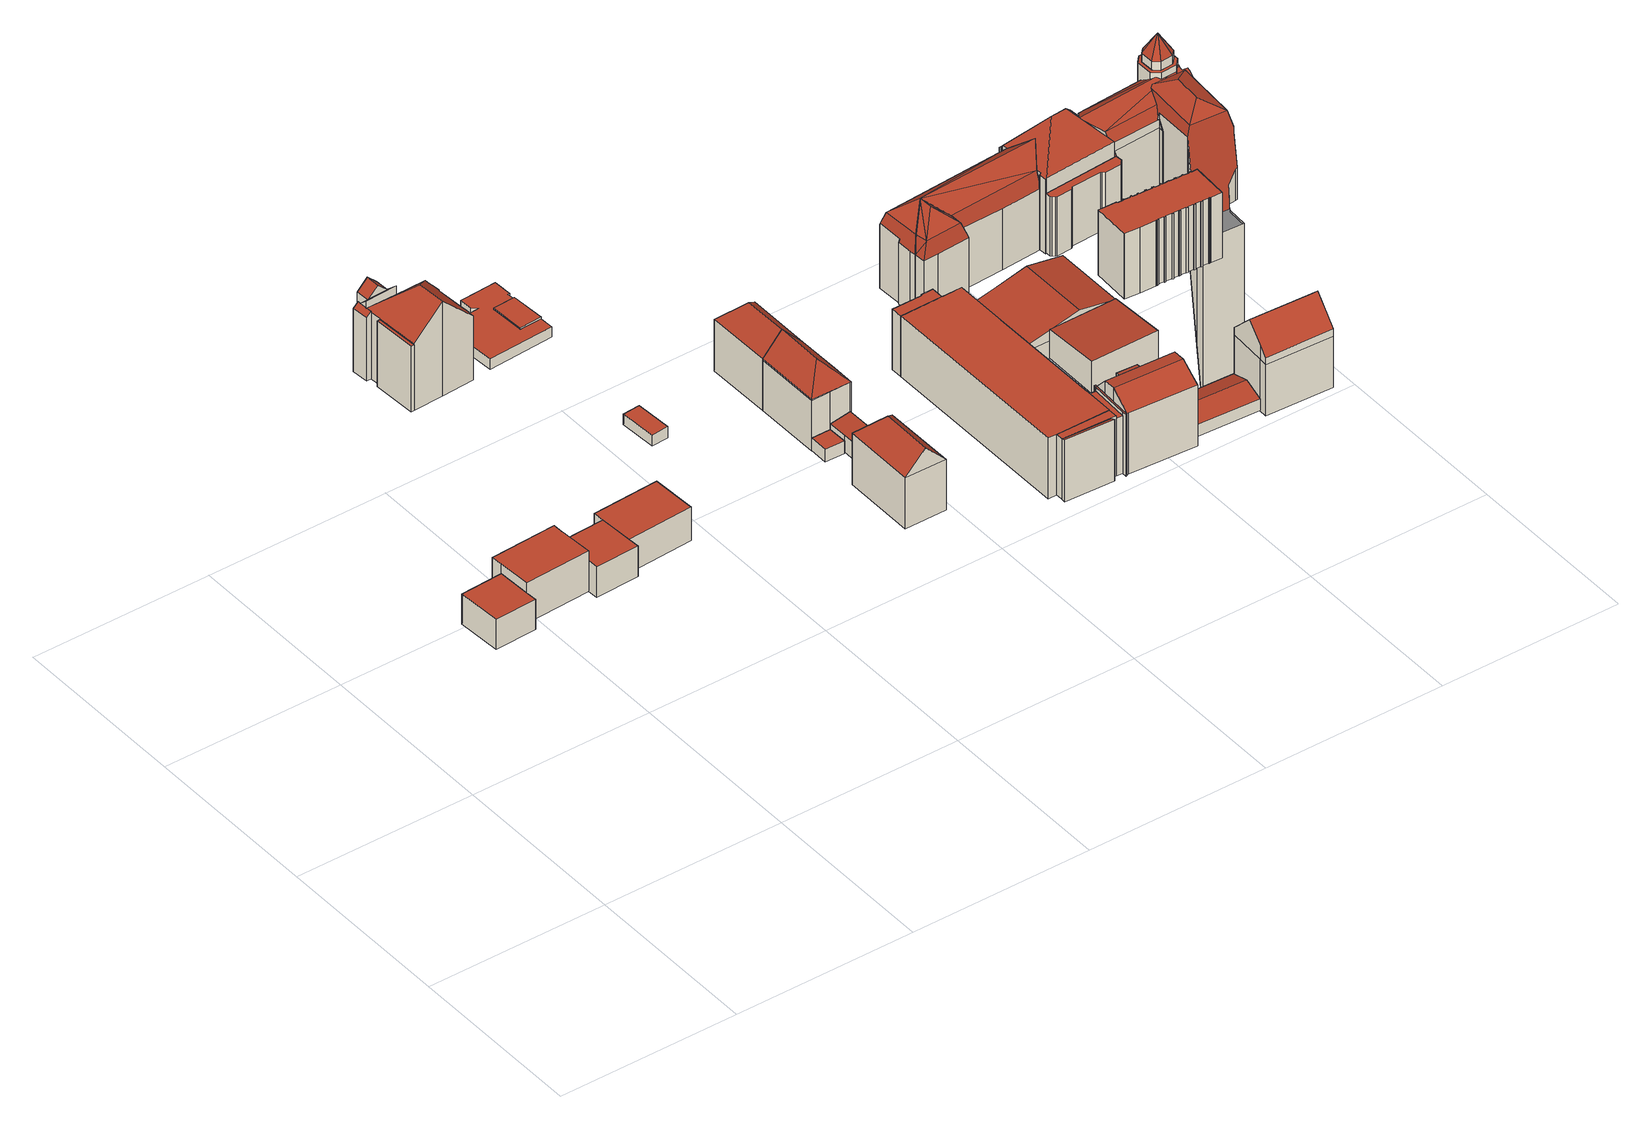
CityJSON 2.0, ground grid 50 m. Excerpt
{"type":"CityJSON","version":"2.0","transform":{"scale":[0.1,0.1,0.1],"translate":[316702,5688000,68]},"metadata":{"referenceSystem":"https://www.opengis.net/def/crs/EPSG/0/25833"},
"CityObjects":{
"building1":{"type":"Building","attributes":{"Dachtyp_tdc":"tdcPolyFlatRoof","Gemeindeschluessel":14713000,"Dachneigung":0,"QualitaetDacherkennung":82,"Geometrietyp2DReferenz":"3000","function":"31001_9998","roofType":"1000","measuredHeight":8.71},"geometry":[{"type":"MultiSurface","lod":"2","boundaries":[[[0,1,2,3]],[[1,4,5,2]],[[4,6,7,5]],[[6,8,9,7]],[[8,0,3,9]],[[8,6,4,1,0]],[[3,2,5,7,9]]],"semantics":{"surfaces":[{"type":"WallSurface"},{"type":"RoofSurface"},{"type":"GroundSurface"}],"values":[0,0,0,0,0,1,2]}}]},
"building2":{"type":"Building","attributes":{"Gemeindeschluessel":14713000,"Geometrietyp2DReferenz":"3000","function":"31001_9998","roofType":"9999"},"children":["building2-1","building2-2"]},
"building2-1":{"type":"BuildingPart","attributes":{"Dachtyp_tdc":"tdcPolyFlatRoof","Dachneigung":0,"QualitaetDacherkennung":69,"Geometrietyp2DReferenz":"3000","roofType":"1000","measuredHeight":8.94},"parents":["building2"],"geometry":[{"type":"MultiSurface","lod":"2","boundaries":[[[10,11,12,13]],[[14,15,16,17]],[[15,18,19,16]],[[18,20,21,19]],[[20,10,13,21]],[[20,18,15,14,11,10]],[[13,12,17,16,19,21]],[[17,12,11,14]]],"semantics":{"surfaces":[{"type":"WallSurface"},{"type":"RoofSurface"},{"type":"GroundSurface"},{"type":"ClosureSurface"}],"values":[0,0,0,0,0,1,2,3]}}]},
"building2-2":{"type":"BuildingPart","attributes":{"Dachtyp_tdc":"tdcPolyFlatRoof","Dachneigung":0,"QualitaetDacherkennung":71,"Geometrietyp2DReferenz":"3000","roofType":"1000","measuredHeight":11.74},"parents":["building2"],"geometry":[{"type":"MultiSurface","lod":"2","boundaries":[[[22,23,24,12,11]],[[23,25,26,24]],[[25,27,28,26]],[[27,29,30,28]],[[29,31,14,17,30]],[[31,29,27,25,23,22]],[[12,24,26,28,30,17]],[[11,14,31,22]],[[11,12,17,14]]],"semantics":{"surfaces":[{"type":"WallSurface"},{"type":"RoofSurface"},{"type":"GroundSurface"},{"type":"ClosureSurface"}],"values":[0,0,0,0,0,1,2,0,3]}}]},
"building3":{"type":"Building","attributes":{"Dachtyp_tdc":"tdcPolyFlatRoof","Gemeindeschluessel":14713000,"Dachneigung":0,"QualitaetDacherkennung":72,"Geometrietyp2DReferenz":"3000","function":"31001_9998","roofType":"1000","measuredHeight":9.74},"geometry":[{"type":"MultiSurface","lod":"2","boundaries":[[[32,18,33,34]],[[18,15,35,33]],[[15,36,37,35]],[[36,38,39,37]],[[38,32,34,39]],[[38,36,15,18,32]],[[34,33,35,37,39]]],"semantics":{"surfaces":[{"type":"WallSurface"},{"type":"RoofSurface"},{"type":"GroundSurface"}],"values":[0,0,0,0,0,1,2]}}]},
"building4":{"type":"Building","attributes":{"Gemeindeschluessel":14713000,"Geometrietyp2DReferenz":"3000","function":"31001_9998","roofType":"9999"},"children":["building4-1","building4-2","building4-3","building4-4","building4-5"]},
"building4-1":{"type":"BuildingPart","attributes":{"Dachtyp_tdc":"tdcPolyFlatRoof","Dachneigung":0,"QualitaetDacherkennung":45,"Geometrietyp2DReferenz":"3000","roofType":"1000","measuredHeight":18.94},"parents":["building4"],"geometry":[{"type":"MultiSurface","lod":"2","boundaries":[[[40,41,42,43]],[[41,44,45,42]],[[44,46,47,45]],[[46,44,41,40]],[[43,42,45,47]],[[43,47,46,40]]],"semantics":{"surfaces":[{"type":"WallSurface"},{"type":"RoofSurface"},{"type":"GroundSurface"},{"type":"ClosureSurface"}],"values":[0,0,0,1,2,3]}}]},
"building4-2":{"type":"BuildingPart","attributes":{"Dachtyp_tdc":"tdcPolyFlatRoof","Dachneigung":40.9,"QualitaetDacherkennung":90,"Geometrietyp2DReferenz":"3000","roofType":"2100","measuredHeight":19.45},"parents":["building4"],"geometry":[{"type":"MultiSurface","lod":"2","boundaries":[[[48,49,50,51,52]],[[49,53,54,50]],[[53,55,56,57,54]],[[55,53,49,48,58,59]],[[51,50,54,57,60]],[[52,61,58,48]],[[59,56,55]],[[52,51,60,61]],[[60,57,56,59,58,61]]],"semantics":{"surfaces":[{"type":"WallSurface"},{"type":"RoofSurface"},{"type":"GroundSurface"},{"type":"ClosureSurface"}],"values":[0,0,0,1,2,0,0,3,3]}}]},
"building4-3":{"type":"BuildingPart","attributes":{"Dachtyp_tdc":"tdcGableRoof","Dachneigung":44.21,"QualitaetDacherkennung":67,"Geometrietyp2DReferenz":"3000","roofType":"3100","measuredHeight":21.16},"parents":["building4"],"geometry":[{"type":"MultiSurface","lod":"2","boundaries":[[[62,63,64,65]],[[63,66,67,64]],[[66,68,69,67]],[[66,63,70]],[[63,62,71,72,70]],[[68,66,70,72,73]],[[65,64,67,69]],[[62,65,69,68]],[[73,72,71]],[[68,73,71,62]]],"semantics":{"surfaces":[{"type":"WallSurface"},{"type":"RoofSurface"},{"type":"GroundSurface"},{"type":"ClosureSurface"}],"values":[0,0,0,0,1,1,2,3,0,3]}}]},
"building4-4":{"type":"BuildingPart","attributes":{"Dachtyp_tdc":"tdcHipAndGableRoof","Dachneigung":44.48,"QualitaetDacherkennung":48,"Geometrietyp2DReferenz":"3000","roofType":"5000","measuredHeight":27.43},"parents":["building4"],"geometry":[{"type":"MultiSurface","lod":"2","boundaries":[[[74,75,76,77]],[[75,78,79,76]],[[78,80,81,79]],[[80,82,83,81]],[[82,84,85,83]],[[84,86,87,85]],[[86,88,89,87]],[[88,90,40,43,89]],[[91,52,51,47,46]],[[92,93,94,95]],[[93,96,97,94]],[[96,98,99,97]],[[98,74,77,99]],[[93,92,61,100]],[[61,52,91,90,88,100]],[[88,86,84,82,80,78,75,74,98,96,93,100]],[[77,76,79,81,83,85,87,89,43,47,51,60,95,94,97,99]],[[46,40,90,91]],[[46,47,43,40]],[[60,51,52,61]],[[92,95,60,61]]],"semantics":{"surfaces":[{"type":"WallSurface"},{"type":"RoofSurface"},{"type":"GroundSurface"},{"type":"ClosureSurface"}],"values":[0,0,0,0,0,0,0,0,0,0,0,0,0,1,1,1,2,0,3,3,3]}}]},
"building4-5":{"type":"BuildingPart","attributes":{"Dachtyp_tdc":"tdcPolyFlatRoof","Dachneigung":43.71,"QualitaetDacherkennung":48,"Geometrietyp2DReferenz":"3000","roofType":"2100","measuredHeight":21.4},"parents":["building4"],"geometry":[{"type":"MultiSurface","lod":"2","boundaries":[[[56,101,62,65,57]],[[102,103,92,95,69,68]],[[103,102,73,71,101,56,59,104]],[[60,57,65,69,95]],[[59,58,104]],[[60,61,58,59,56,57]],[[68,73,102]],[[71,62,101]],[[68,69,65,62]],[[68,62,71,73]],[[61,92,103,104,58]],[[61,60,95,92]]],"semantics":{"surfaces":[{"type":"WallSurface"},{"type":"RoofSurface"},{"type":"GroundSurface"},{"type":"ClosureSurface"}],"values":[0,0,1,2,0,3,0,0,3,3,0,3]}}]},
"building5":{"type":"Building","attributes":{"Dachtyp_tdc":"tdcPolyFlatRoof","Gemeindeschluessel":14713000,"Dachneigung":3.01,"QualitaetDacherkennung":93,"Geometrietyp2DReferenz":"3000","function":"31001_9998","roofType":"2100","measuredHeight":3.34},"geometry":[{"type":"MultiSurface","lod":"2","boundaries":[[[105,106,107,108]],[[106,109,110,107]],[[109,111,112,110]],[[111,105,108,112]],[[111,109,106,105]],[[108,107,110,112]]],"semantics":{"surfaces":[{"type":"WallSurface"},{"type":"RoofSurface"},{"type":"GroundSurface"}],"values":[0,0,0,0,1,2]}}]},
"building6":{"type":"Building","attributes":{"Dachtyp_tdc":"tdcPolyFlatRoof","Gemeindeschluessel":14713000,"Dachneigung":0,"QualitaetDacherkennung":0,"Geometrietyp2DReferenz":"3000","BezugspunktDach":"2000","function":"31001_9998","measuredHeight":3},"geometry":[{"type":"MultiSurface","lod":"2","boundaries":[[[113,114,115,116,117,118,119,120,121,122,123,124,125,126,127,128,129,130,131,132,133]],[[133,132,134,135]],[[132,131,136,134]],[[131,130,137,136]],[[130,129,138,137]],[[129,128,139,138]],[[128,127,140,139]],[[127,126,141,140]],[[126,125,142,141]],[[125,124,143,142]],[[124,123,144,143]],[[123,122,145,144]],[[122,121,146,145]],[[121,120,147,146]],[[120,119,148,147]],[[119,118,149,148]],[[118,117,150,149]],[[117,116,151,150]],[[116,115,152,151]],[[115,114,153,152]],[[114,113,154,153]],[[113,133,135,154]],[[135,134,136,137,138,139,140,141,142,143,144,145,146,147,148,149,150,151,152,153,154]]],"semantics":{"surfaces":[{"type":"RoofSurface"},{"type":"WallSurface"},{"type":"GroundSurface"}],"values":[0,1,1,1,1,1,1,1,1,1,1,1,1,1,1,1,1,1,1,1,1,1,2]}}]},
"building7":{"type":"Building","attributes":{"Dachtyp_tdc":"tdcPolyFlatRoof","Gemeindeschluessel":14713000,"Dachneigung":0,"QualitaetDacherkennung":0,"Geometrietyp2DReferenz":"3000","BezugspunktDach":"2000","function":"31001_9998","measuredHeight":3},"geometry":[{"type":"MultiSurface","lod":"2","boundaries":[[[155,156,157,158]],[[158,157,159,160]],[[157,156,161,159]],[[156,155,162,161]],[[155,158,160,162]],[[160,159,161,162]]],"semantics":{"surfaces":[{"type":"RoofSurface"},{"type":"WallSurface"},{"type":"GroundSurface"}],"values":[0,1,1,1,1,2]}}]},
"building8":{"type":"Building","attributes":{"Dachtyp_tdc":"tdcFreeFormRoof","Gemeindeschluessel":14713000,"Dachneigung":47.41,"QualitaetDacherkennung":91,"Geometrietyp2DReferenz":"3000","function":"31001_9998","roofType":"5000","measuredHeight":20.86},"geometry":[{"type":"MultiSurface","lod":"2","boundaries":[[[163,164,165,166]],[[164,167,168,165]],[[167,169,170,168]],[[169,171,172,170]],[[171,163,166,172]],[[173,174,167,164,163,175]],[[176,173,175,171]],[[176,169,174,173]],[[169,167,174]],[[163,171,175]],[[171,169,176]],[[166,165,168,170,172]]],"semantics":{"surfaces":[{"type":"WallSurface"},{"type":"RoofSurface"},{"type":"GroundSurface"}],"values":[0,0,0,0,0,1,1,1,0,0,0,2]}}]},
"building9":{"type":"Building","attributes":{"Dachtyp_tdc":"tdcPolyFlatRoof","Gemeindeschluessel":14713000,"Dachneigung":0,"QualitaetDacherkennung":75,"Geometrietyp2DReferenz":"3000","function":"31001_9998","roofType":"1000","measuredHeight":3.58},"geometry":[{"type":"MultiSurface","lod":"2","boundaries":[[[177,178,179,180]],[[178,181,182,179]],[[181,183,184,182]],[[183,177,180,184]],[[183,181,178,177]],[[180,179,182,184]]],"semantics":{"surfaces":[{"type":"WallSurface"},{"type":"RoofSurface"},{"type":"GroundSurface"}],"values":[0,0,0,0,1,2]}}]},
"building10":{"type":"Building","attributes":{"Dachtyp_tdc":"tdcPolyFlatRoof","Gemeindeschluessel":14713000,"Dachneigung":7.78,"QualitaetDacherkennung":88,"Geometrietyp2DReferenz":"3000","function":"31001_9998","roofType":"2100","measuredHeight":5.7},"geometry":[{"type":"MultiSurface","lod":"2","boundaries":[[[185,186,187,188]],[[186,189,190,187]],[[189,191,192,190]],[[191,193,194,192]],[[193,185,188,194]],[[193,191,189,186,185]],[[188,187,190,192,194]]],"semantics":{"surfaces":[{"type":"WallSurface"},{"type":"RoofSurface"},{"type":"GroundSurface"}],"values":[0,0,0,0,0,1,2]}}]},
"building11":{"type":"Building","attributes":{"Dachtyp_tdc":"tdcFreeFormRoof","Gemeindeschluessel":14713000,"Dachneigung":47.27,"QualitaetDacherkennung":93,"Geometrietyp2DReferenz":"3000","function":"31001_9998","roofType":"5000","measuredHeight":20.88},"geometry":[{"type":"MultiSurface","lod":"2","boundaries":[[[195,196,197,198]],[[196,199,200,197]],[[199,201,202,200]],[[201,203,204,202]],[[203,205,206,204]],[[205,207,208,206]],[[207,195,198,208]],[[209,210,211,201,199]],[[196,195,212,209,199]],[[213,210,209,212]],[[207,213,212,195]],[[205,210,213,207]],[[203,211,210,205]],[[201,211,203]],[[198,197,200,202,204,206,208]]],"semantics":{"surfaces":[{"type":"WallSurface"},{"type":"RoofSurface"},{"type":"GroundSurface"}],"values":[0,0,0,0,0,0,0,1,1,1,0,0,0,0,2]}}]},
"building12":{"type":"Building","attributes":{"Dachtyp_tdc":"tdcHipAndGableRoof","Gemeindeschluessel":14713000,"Dachneigung":46.47,"QualitaetDacherkennung":94,"Geometrietyp2DReferenz":"3000","function":"31001_9998","roofType":"5000","measuredHeight":20.82},"geometry":[{"type":"MultiSurface","lod":"2","boundaries":[[[213,214,215,208]],[[214,216,217,215]],[[216,195,198,217]],[[195,213,208,198]],[[216,214,218]],[[213,195,219]],[[214,213,219,218]],[[195,216,218,219]],[[208,215,217,198]]],"semantics":{"surfaces":[{"type":"WallSurface"},{"type":"RoofSurface"},{"type":"GroundSurface"}],"values":[0,0,0,0,1,0,1,1,2]}}]},
"building13":{"type":"Building","attributes":{"Gemeindeschluessel":14713000,"Geometrietyp2DReferenz":"3000","function":"31001_9998","roofType":"9999"},"children":["building13-1","building13-2"]},
"building13-1":{"type":"BuildingPart","attributes":{"Dachtyp_tdc":"tdcPolyFlatRoof","Dachneigung":7.32,"QualitaetDacherkennung":60,"Geometrietyp2DReferenz":"3000","roofType":"2100","measuredHeight":16.76},"parents":["building13"],"geometry":[{"type":"MultiSurface","lod":"2","boundaries":[[[220,221,222,223]],[[221,224,225,222]],[[226,227,228,229]],[[227,220,223,228]],[[227,226,230,224,221,220]],[[223,222,225,229,228]],[[229,225,224,230,226]]],"semantics":{"surfaces":[{"type":"WallSurface"},{"type":"RoofSurface"},{"type":"GroundSurface"},{"type":"ClosureSurface"}],"values":[0,0,0,0,1,2,3]}}]},
"building13-2":{"type":"BuildingPart","attributes":{"Dachtyp_tdc":"tdcCutGableRoof","Dachneigung":32.46,"QualitaetDacherkennung":61,"Geometrietyp2DReferenz":"3000","roofType":"9999","measuredHeight":21.34},"parents":["building13"],"geometry":[{"type":"MultiSurface","lod":"2","boundaries":[[[231,232,233,234]],[[232,226,229,233]],[[224,235,222,225]],[[235,236,237,222]],[[236,238,239,237]],[[238,240,241,239]],[[240,242,243,241]],[[242,244,245,243]],[[244,246,247,245]],[[246,248,249,247]],[[248,250,251,249]],[[250,252,253,251]],[[252,231,234,253]],[[238,236,235,224,230,226,232,231,252]],[[250,248,246,244,242,240]],[[252,250,240,238]],[[234,233,229,225,222,237,239,241,243,245,247,249,251,253]],[[224,225,229,226,230]]],"semantics":{"surfaces":[{"type":"WallSurface"},{"type":"RoofSurface"},{"type":"GroundSurface"},{"type":"ClosureSurface"}],"values":[0,0,0,0,0,0,0,0,0,0,0,0,0,1,1,1,2,3]}}]},
"building14":{"type":"Building","attributes":{"name":"Hochschule für Technik, Wirtschaft und Kultur Leipzig","Gemeindeschluessel":14713000,"Geometrietyp2DReferenz":"3000","function":"31001_3023","roofType":"9999"},"children":["building14-1","building14-2","building14-3","building14-4","building14-5","building14-6","building14-7","building14-8","building14-9"]},
"building14-1":{"type":"BuildingPart","attributes":{"Dachtyp_tdc":"tdcPolyFlatRoof","Dachneigung":0,"QualitaetDacherkennung":76,"Geometrietyp2DReferenz":"3000","roofType":"1000","measuredHeight":17.77},"parents":["building14"],"geometry":[{"type":"MultiSurface","lod":"2","boundaries":[[[254,255,256,257]],[[255,258,259,256]],[[258,260,261,259]],[[260,262,263,264,261]],[[265,254,257,266,267]],[[265,262,260,258,255,254]],[[257,256,259,261,264,266]],[[267,263,262,265]],[[267,266,264,263]]],"semantics":{"surfaces":[{"type":"WallSurface"},{"type":"RoofSurface"},{"type":"GroundSurface"},{"type":"ClosureSurface"}],"values":[0,0,0,0,0,1,2,0,3]}}]},
"building14-2":{"type":"BuildingPart","attributes":{"Dachtyp_tdc":"tdcPolyFlatRoof","Dachneigung":0,"QualitaetDacherkennung":69,"Geometrietyp2DReferenz":"3000","roofType":"1000","measuredHeight":17.49},"parents":["building14"],"geometry":[{"type":"MultiSurface","lod":"2","boundaries":[[[268,269,270,271]],[[269,272,273,270]],[[272,274,275,273]],[[274,276,277,275]],[[276,278,279,277]],[[276,274,272,269,268,278]],[[279,271,270,273,275,277]],[[271,279,278,268]]],"semantics":{"surfaces":[{"type":"WallSurface"},{"type":"RoofSurface"},{"type":"GroundSurface"},{"type":"ClosureSurface"}],"values":[0,0,0,0,0,1,2,3]}}]},
"building14-3":{"type":"BuildingPart","attributes":{"Dachtyp_tdc":"tdcPolyFlatRoof","Dachneigung":0,"QualitaetDacherkennung":58,"Geometrietyp2DReferenz":"3000","roofType":"1000","measuredHeight":17.44},"parents":["building14"],"geometry":[{"type":"MultiSurface","lod":"2","boundaries":[[[280,281,282,283,284,285]],[[286,287,288,289,290]],[[287,286,281,280,291]],[[292,284,283,289,288]],[[285,293,291,280]],[[284,292,293,285]],[[290,282,281,286]],[[290,289,283,282]],[[292,288,287,291,293]]],"semantics":{"surfaces":[{"type":"WallSurface"},{"type":"RoofSurface"},{"type":"GroundSurface"},{"type":"ClosureSurface"}],"values":[0,0,1,2,0,3,0,3,3]}}]},
"building14-4":{"type":"BuildingPart","attributes":{"Dachtyp_tdc":"tdcPolyFlatRoof","Dachneigung":20.48,"QualitaetDacherkennung":68,"Geometrietyp2DReferenz":"3000","roofType":"2100","measuredHeight":17.84},"parents":["building14"],"geometry":[{"type":"MultiSurface","lod":"2","boundaries":[[[294,290,289,295]],[[282,296,297,283]],[[296,294,295,297]],[[296,282,290,294]],[[295,289,283,297]],[[282,283,289,290]]],"semantics":{"surfaces":[{"type":"WallSurface"},{"type":"RoofSurface"},{"type":"GroundSurface"},{"type":"ClosureSurface"}],"values":[0,0,0,1,2,3]}}]},
"building14-5":{"type":"BuildingPart","attributes":{"Dachtyp_tdc":"tdcPolyFlatRoof","Dachneigung":3.28,"QualitaetDacherkennung":56,"Geometrietyp2DReferenz":"3000","roofType":"2100","measuredHeight":9.19},"parents":["building14"],"geometry":[{"type":"MultiSurface","lod":"2","boundaries":[[[298,299,300,301,302,303]],[[299,304,305,300]],[[304,306,307,308,309,305]],[[306,304,299,298,310,311]],[[301,300,305,309]],[[303,310,298]],[[311,307,306]],[[302,301,309,308]],[[303,302,308,307,311,310]]],"semantics":{"surfaces":[{"type":"WallSurface"},{"type":"RoofSurface"},{"type":"GroundSurface"},{"type":"ClosureSurface"}],"values":[0,0,0,1,2,0,0,3,3]}}]},
"building14-6":{"type":"BuildingPart","attributes":{"Dachtyp_tdc":"tdcPolyFlatRoof","Dachneigung":0,"QualitaetDacherkennung":55,"Geometrietyp2DReferenz":"3000","roofType":"1000","measuredHeight":17.54},"parents":["building14"],"geometry":[{"type":"MultiSurface","lod":"2","boundaries":[[[312,313,314,315,316,317]],[[318,319,320,288,287]],[[319,321,268,271,320]],[[322,323,324,325,279,278]],[[323,322,321,319,318,326,313,312,327]],[[328,316,315,292,288,320,271,279,325]],[[317,329,330,327,312]],[[316,328,329,317]],[[293,314,313,326,291]],[[315,314,293,292]],[[287,291,326,318]],[[287,288,292,293,291]],[[278,268,321,322]],[[278,279,271,268]],[[330,324,323,327]],[[330,329,328,325,324]]],"semantics":{"surfaces":[{"type":"WallSurface"},{"type":"RoofSurface"},{"type":"GroundSurface"},{"type":"ClosureSurface"}],"values":[0,0,0,0,1,2,0,3,0,3,0,3,0,3,0,3]}}]},
"building14-7":{"type":"BuildingPart","attributes":{"Dachtyp_tdc":"tdcGableRoof","Dachneigung":12.46,"QualitaetDacherkennung":28,"Geometrietyp2DReferenz":"3000","roofType":"3100","measuredHeight":9.9},"parents":["building14"],"geometry":[{"type":"MultiSurface","lod":"2","boundaries":[[[308,317,316,309]],[[331,332,333,334]],[[332,335,336,333]],[[335,302,301,336]],[[337,338,339,310,303]],[[317,307,311,339,338,340,331,329]],[[332,340,338,337,335]],[[331,340,332]],[[308,307,317]],[[335,337,303,302]],[[301,309,316,328,334,333,336]],[[309,301,302,308]],[[328,316,317,329]],[[334,328,329,331]],[[310,339,311]],[[302,303,310,311,307,308]]],"semantics":{"surfaces":[{"type":"WallSurface"},{"type":"RoofSurface"},{"type":"GroundSurface"},{"type":"ClosureSurface"}],"values":[0,0,0,0,1,1,0,0,0,0,2,3,3,3,0,3]}}]},
"building14-8":{"type":"BuildingPart","attributes":{"Dachtyp_tdc":"tdcPolyFlatRoof","Dachneigung":0,"QualitaetDacherkennung":84,"Geometrietyp2DReferenz":"3000","roofType":"1000","measuredHeight":16.66},"parents":["building14"],"geometry":[{"type":"MultiSurface","lod":"2","boundaries":[[[314,267,266,315]],[[263,285,284,264]],[[285,263,267,314,293]],[[315,266,264,284,292]],[[264,266,267,263]],[[292,284,285,293]],[[315,292,293,314]]],"semantics":{"surfaces":[{"type":"WallSurface"},{"type":"RoofSurface"},{"type":"GroundSurface"},{"type":"ClosureSurface"}],"values":[0,0,1,2,3,3,3]}}]},
"building14-9":{"type":"BuildingPart","attributes":{"Dachtyp_tdc":"tdcPolyFlatRoof","Dachneigung":18.75,"QualitaetDacherkennung":88,"Geometrietyp2DReferenz":"3000","roofType":"2100","measuredHeight":5.73},"parents":["building14"],"geometry":[{"type":"MultiSurface","lod":"2","boundaries":[[[324,341,342,325]],[[341,343,331,334,342]],[[343,341,324,330]],[[328,325,342,334]],[[325,328,329,330,324]],[[329,331,343,330]],[[334,331,329,328]]],"semantics":{"surfaces":[{"type":"WallSurface"},{"type":"RoofSurface"},{"type":"GroundSurface"},{"type":"ClosureSurface"}],"values":[0,0,1,2,3,0,3]}}]},
"building15":{"type":"Building","attributes":{"Dachtyp_tdc":"tdcGableRoof","Gemeindeschluessel":14713000,"Dachneigung":18.92,"QualitaetDacherkennung":88,"Geometrietyp2DReferenz":"3000","function":"31001_9998","roofType":"3100","measuredHeight":5.26},"geometry":[{"type":"MultiSurface","lod":"2","boundaries":[[[344,345,346,347]],[[345,348,349,346]],[[348,350,351,349]],[[350,352,353,351]],[[352,354,355,353]],[[354,356,357,355]],[[356,344,347,357]],[[352,350,348,345,344]],[[344,356,354,352]],[[347,346,349,351,353,355,357]]],"semantics":{"surfaces":[{"type":"WallSurface"},{"type":"RoofSurface"},{"type":"GroundSurface"}],"values":[0,0,0,0,0,0,0,1,1,2]}}]},
"building16":{"type":"Building","attributes":{"Dachtyp_tdc":"tdcFreeFormRoof","Gemeindeschluessel":14713000,"Dachneigung":45.69,"QualitaetDacherkennung":63,"Geometrietyp2DReferenz":"3000","function":"31001_9998","roofType":"5000","measuredHeight":23.68},"geometry":[{"type":"MultiSurface","lod":"2","boundaries":[[[358,359,360,361]],[[359,362,363,360]],[[362,364,365,363]],[[364,366,367,365]],[[366,368,369,367]],[[368,370,371,369]],[[370,372,373,371]],[[372,374,375,373]],[[374,376,377,375]],[[376,358,361,377]],[[378,379,380,381,382]],[[383,368,366,384,385,379,378,386,387]],[[370,383,387,372]],[[372,387,386,374]],[[374,386,378,382,376]],[[359,380,379,385,362]],[[362,385,384,364]],[[364,384,366]],[[368,383,370]],[[376,382,381,358]],[[358,381,380,359]],[[361,360,363,365,367,369,371,373,375,377]]],"semantics":{"surfaces":[{"type":"WallSurface"},{"type":"RoofSurface"},{"type":"GroundSurface"}],"values":[0,0,0,0,0,0,0,0,0,0,1,1,0,0,0,0,0,0,0,0,0,2]}}]},
"building17":{"type":"Building","attributes":{"name":"Hochschule für Technik, Wirtschaft und Kultur Leipzig","Gemeindeschluessel":14713000,"QualitaetDacherkennung":100,"Geometrietyp2DReferenz":"3000","function":"31001_3023","roofType":"9999"},"children":["building17-1","building17-2","building17-3","building17-4","building17-5","building17-6","building17-7","building17-8"]},
"building17-1":{"type":"BuildingPart","attributes":{"Dachtyp_tdc":"tdcGambrelRoof","Dachneigung":60.25,"QualitaetDacherkennung":100,"Geometrietyp2DReferenz":"3000","roofType":"9999","measuredHeight":26.23},"parents":["building17"],"geometry":[{"type":"MultiSurface","lod":"2","boundaries":[[[388,389,390,391]],[[389,392,393,390]],[[392,394,395,396,393]],[[397,398,399,400]],[[398,401,402,399]],[[401,403,404,402]],[[403,405,406,404]],[[405,407,408,406]],[[407,409,410,408]],[[409,411,412,410]],[[411,413,414,412]],[[413,415,416,414]],[[415,388,391,416]],[[394,417,418,388,415,419,420,421]],[[422,423,424,425,426,398,397,427]],[[419,428,429,430,431,420]],[[431,432,433,420]],[[434,422,427]],[[432,434,427,433]],[[409,430,429,411]],[[407,423,422,434,432,431,430,409]],[[411,429,428,413]],[[413,428,419,415]],[[398,426,401]],[[401,426,425,403]],[[403,425,424,405]],[[405,424,423,407]],[[389,418,417,392]],[[388,418,389]],[[392,417,394]],[[421,420,433,427,397]],[[391,390,393,396,435,400,399,402,404,406,408,410,412,414,416]],[[435,396,395,436]],[[421,436,395,394]],[[400,435,436,421,397]]],"semantics":{"surfaces":[{"type":"WallSurface"},{"type":"RoofSurface"},{"type":"GroundSurface"},{"type":"ClosureSurface"}],"values":[0,0,0,0,0,0,0,0,0,0,0,0,0,1,1,1,1,1,1,0,0,0,0,0,0,0,0,0,0,0,0,2,0,3,3]}}]},
"building17-2":{"type":"BuildingPart","attributes":{"Dachtyp_tdc":"tdcGambrelHipGambrelRoof","Dachneigung":72.14,"QualitaetDacherkennung":100,"Geometrietyp2DReferenz":"3000","roofType":"9999","measuredHeight":26.36},"parents":["building17"],"geometry":[{"type":"MultiSurface","lod":"2","boundaries":[[[437,438,439,440]],[[438,441,442,439]],[[441,443,444,442]],[[443,445,446,444]],[[445,447,448,446]],[[447,449,450,448]],[[449,451,452,450]],[[451,453,454,452]],[[453,455,456,454]],[[455,457,458,459,456]],[[460,461,462,463,464]],[[461,465,466,462]],[[465,467,468,466]],[[467,469,470,471,468]],[[441,438,437,472,469,467,473,443]],[[451,449,447,445,443,473,474]],[[457,455,453,451,474,461,460]],[[475,467,465]],[[467,475,473]],[[474,473,475]],[[461,475,465]],[[475,461,474]],[[471,440,439,442,444,446,448,450,452,454,456,459,463,462,466,468]],[[440,471,470,476,472,437]],[[470,469,472,476]],[[463,459,458,464]],[[458,457,460,464]]],"semantics":{"surfaces":[{"type":"WallSurface"},{"type":"RoofSurface"},{"type":"GroundSurface"},{"type":"ClosureSurface"}],"values":[0,0,0,0,0,0,0,0,0,0,0,0,0,0,1,1,1,1,1,1,1,1,2,0,3,0,3]}}]},
"building17-3":{"type":"BuildingPart","attributes":{"Dachtyp_tdc":"tdcHipRoof","Dachneigung":49.69,"QualitaetDacherkennung":100,"Geometrietyp2DReferenz":"3000","roofType":"3200","measuredHeight":31.05},"parents":["building17"],"geometry":[{"type":"MultiSurface","lod":"2","boundaries":[[[477,478,479,480]],[[478,481,482,479]],[[481,483,484,482]],[[483,485,486,484]],[[485,487,397,400,488,486]],[[489,490,491,492,493,494]],[[490,495,496,491]],[[495,497,476,496]],[[497,498,470,476]],[[498,499,470]],[[499,500,464,470]],[[500,501,460,464]],[[502,503,504,458,457]],[[503,505,506,504]],[[505,507,508,506]],[[507,477,480,508]],[[509,487,510]],[[500,499,498,497,495,490,489,511,512]],[[503,502,501,500]],[[500,512,510,487,485,483,481,478,477,507,505,503]],[[511,509,510,512]],[[480,479,482,484,486,488,513,514,492,491,496,476,470,464,458,504,506,508]],[[513,488,400,435]],[[421,397,487,509]],[[400,397,421,436,435]],[[514,513,435,436,515]],[[516,421,509,511]],[[516,515,436,421]],[[489,494,516,511]],[[493,492,514,515]],[[494,493,515,516]],[[502,457,460,501]],[[457,458,464,460]]],"semantics":{"surfaces":[{"type":"WallSurface"},{"type":"RoofSurface"},{"type":"GroundSurface"},{"type":"ClosureSurface"}],"values":[0,0,0,0,0,0,0,0,0,0,0,0,0,0,0,0,1,1,1,1,1,2,0,0,3,0,0,3,0,0,3,0,3]}}]},
"building17-4":{"type":"BuildingPart","attributes":{"Dachtyp_tdc":"tdcPolyFlatRoof","Dachneigung":0,"QualitaetDacherkennung":100,"Geometrietyp2DReferenz":"3000","roofType":"1000","measuredHeight":9.09},"parents":["building17"],"geometry":[{"type":"MultiSurface","lod":"2","boundaries":[[[517,518,519,520]],[[518,521,522,519]],[[521,523,524,522]],[[523,525,526,524]],[[525,527,528,526]],[[527,529,530,528]],[[529,531,532,530]],[[531,517,520,532]],[[520,519,522,524,526,528,530,532]],[[517,531,529,527,525,523,521,518],[533,534,535,536,537,538,539,540]],[[533,540,539,538,537,536,535,534]]],"semantics":{"surfaces":[{"type":"WallSurface"},{"type":"GroundSurface"},{"type":"RoofSurface"},{"type":"ClosureSurface"}],"values":[0,0,0,0,0,0,0,0,1,2,3]}}]},
"building17-5":{"type":"BuildingPart","attributes":{"Dachtyp_tdc":"tdcGambrelHipRoof","Dachneigung":82.05,"QualitaetDacherkennung":100,"Geometrietyp2DReferenz":"3000","roofType":"9999","measuredHeight":27.68},"parents":["building17"],"geometry":[{"type":"MultiSurface","lod":"2","boundaries":[[[541,542,543,544]],[[542,545,546,543]],[[545,547,548,546]],[[547,549,550,548]],[[549,551,552,550]],[[551,553,554,552]],[[553,555,556,554]],[[555,557,558,556]],[[557,559,560,558]],[[559,561,562,560]],[[561,563,564,562]],[[563,565,566,564]],[[565,567,568,566]],[[567,569,570,568]],[[569,571,572,570]],[[571,573,574,572]],[[573,575,576,574]],[[575,577,578,576]],[[577,579,580,578]],[[579,581,582,580]],[[581,583,584,582]],[[583,585,586,584]],[[585,587,588,586]],[[587,541,544,588]],[[553,551,549,547,545,542,541,589,590]],[[577,575,573,571,569,567,565,563,561,559,557,555,553,590,591]],[[583,581,579,577,591,592]],[[541,587,585,583,592,589]],[[590,589,593,594]],[[591,590,594]],[[592,591,594,593]],[[589,592,593]],[[544,543,546,548,550,552,554,556,558,560,562,564,566,568,570,572,574,576,578,580,582,584,586,588]]],"semantics":{"surfaces":[{"type":"WallSurface"},{"type":"RoofSurface"},{"type":"GroundSurface"}],"values":[0,0,0,0,0,0,0,0,0,0,0,0,0,0,0,0,0,0,0,0,0,0,0,0,1,1,1,1,1,1,1,1,2]}}]},
"building17-6":{"type":"BuildingPart","attributes":{"Dachtyp_tdc":"tdcTentRoof","Dachneigung":60.36,"QualitaetDacherkennung":100,"Geometrietyp2DReferenz":"3000","roofType":"4000","measuredHeight":7.99},"parents":["building17"],"geometry":[{"type":"MultiSurface","lod":"2","boundaries":[[[595,596,534,533]],[[596,597,535,534]],[[597,598,536,535]],[[598,599,537,536]],[[599,600,538,537]],[[600,601,539,538]],[[601,602,540,539]],[[602,595,533,540]],[[596,595,603]],[[597,596,603]],[[598,597,603]],[[599,598,603]],[[600,599,603]],[[601,600,603]],[[602,601,603]],[[595,602,603]],[[533,534,535,536,537,538,539,540]]],"semantics":{"surfaces":[{"type":"WallSurface"},{"type":"RoofSurface"},{"type":"ClosureSurface"}],"values":[0,0,0,0,0,0,0,0,1,1,1,1,1,1,1,1,2]}}]},
"building17-7":{"type":"BuildingPart","attributes":{"Dachtyp_tdc":"tdcGambrelHipGambrelRoof","Dachneigung":75.66,"QualitaetDacherkennung":100,"Geometrietyp2DReferenz":"3000","roofType":"9999","measuredHeight":25.97},"parents":["building17"],"geometry":[{"type":"MultiSurface","lod":"2","boundaries":[[[604,605,606,607]],[[605,608,609,606]],[[608,610,611,609]],[[610,612,613,611]],[[612,614,615,613]],[[614,616,615]],[[616,443,617,615]],[[443,473,618,617]],[[473,475,619,618]],[[475,620,621,619]],[[620,604,607,621]],[[605,604,620,622]],[[608,605,622]],[[610,608,622,623,614,612]],[[443,623,473]],[[616,614,623,443]],[[620,624,622]],[[624,620,475]],[[623,622,624]],[[475,623,624]],[[623,475,473]],[[607,606,609,611,613,615,617,618,619,621]]],"semantics":{"surfaces":[{"type":"WallSurface"},{"type":"RoofSurface"},{"type":"GroundSurface"}],"values":[0,0,0,0,0,0,0,0,0,0,0,1,1,1,1,1,1,1,1,1,1,2]}}]},
"building17-8":{"type":"BuildingPart","attributes":{"Dachtyp_tdc":"tdcPolyFlatRoof","Dachneigung":0,"QualitaetDacherkennung":100,"Geometrietyp2DReferenz":"3000","roofType":"1000","measuredHeight":17.08},"parents":["building17"],"geometry":[{"type":"MultiSurface","lod":"2","boundaries":[[[625,626,627,628]],[[626,629,630,627]],[[629,631,632,630]],[[631,633,634,632]],[[633,635,636,634]],[[635,637,638,636]],[[637,639,640,638]],[[639,641,642,640]],[[641,643,644,642]],[[643,645,646,644]],[[645,647,648,646]],[[647,649,650,648]],[[649,494,493,650]],[[394,651,652,395]],[[651,625,628,652]],[[651,394,421,516,494,649,647,645,643,641,639,637,635,633,631,629,626,625]],[[628,627,630,632,634,636,638,640,642,644,646,648,650,493,515,436,395,652]],[[515,493,494,516]],[[436,515,516,421]],[[421,394,395,436]]],"semantics":{"surfaces":[{"type":"WallSurface"},{"type":"RoofSurface"},{"type":"GroundSurface"},{"type":"ClosureSurface"}],"values":[0,0,0,0,0,0,0,0,0,0,0,0,0,0,0,1,2,3,3,3]}}]},
"building18":{"type":"Building","attributes":{"name":"Hochschule für Technik, Wirtschaft und Kultur Leipzig","Dachtyp_tdc":"tdcPolyFlatRoof","Gemeindeschluessel":14713000,"Dachneigung":0,"QualitaetDacherkennung":86,"Geometrietyp2DReferenz":"3000","function":"31001_3023","roofType":"1000","measuredHeight":18.87},"geometry":[{"type":"MultiSurface","lod":"2","boundaries":[[[653,654,655,656]],[[654,657,658,655]],[[657,659,660,658]],[[659,661,662,660]],[[661,663,664,662]],[[663,665,666,664]],[[665,667,668,666]],[[667,669,670,668]],[[669,671,672,670]],[[671,673,674,672]],[[673,675,676,674]],[[675,677,678,676]],[[677,679,680,678]],[[679,681,682,680]],[[681,683,684,682]],[[683,685,686,684]],[[685,687,688,686]],[[687,689,690,688]],[[689,691,692,690]],[[691,693,694,692]],[[693,695,696,694]],[[695,697,698,696]],[[697,699,700,698]],[[699,701,702,700]],[[701,703,704,702]],[[703,705,706,704]],[[705,707,708,706]],[[707,709,710,708]],[[709,711,712,710]],[[711,713,714,712]],[[713,715,716,714]],[[715,717,718,716]],[[717,719,720,718]],[[719,721,722,720]],[[721,723,724,722]],[[723,725,726,724]],[[725,727,728,726]],[[727,729,730,728]],[[729,731,732,730]],[[731,733,734,732]],[[733,735,736,734]],[[735,737,738,736]],[[737,739,740,738]],[[739,741,742,740]],[[741,743,744,742]],[[743,745,746,744]],[[745,747,748,746]],[[747,749,750,748]],[[749,751,752,750]],[[751,753,754,752]],[[753,755,756,754]],[[755,757,758,756]],[[757,759,760,758]],[[759,761,762,760]],[[761,763,764,762]],[[763,765,766,764]],[[765,767,768,766]],[[767,769,770,768]],[[769,771,772,770]],[[771,773,774,772]],[[773,775,776,774]],[[775,777,778,776]],[[777,779,780,778]],[[779,781,782,780]],[[781,783,784,782]],[[783,785,786,784]],[[785,787,788,786]],[[787,789,790,788]],[[789,791,792,790]],[[791,793,794,792]],[[793,795,796,794]],[[795,797,798,796]],[[797,799,800,798]],[[799,801,802,800]],[[801,803,804,802]],[[803,805,806,804]],[[805,807,808,806]],[[807,809,810,808]],[[809,811,812,810]],[[811,813,814,812]],[[813,815,816,814]],[[815,817,818,816]],[[817,819,820,818]],[[819,653,656,820]],[[819,817,815,813,811,809,807,805,803,801,799,797,795,793,791,789,787,785,783,781,779,777,775,773,771,769,767,765,763,761,759,757,755,753,751,749,747,745,743,741,739,737,735,733,731,729,727,725,723,721,719,717,715,713,711,709,707,705,703,701,699,697,695,693,691,689,687,685,683,681,679,677,675,673,671,669,667,665,663,661,659,657,654,653]],[[656,655,658,660,662,664,666,668,670,672,674,676,678,680,682,684,686,688,690,692,694,696,698,700,702,704,706,708,710,712,714,716,718,720,722,724,726,728,730,732,734,736,738,740,742,744,746,748,750,752,754,756,758,760,762,764,766,768,770,772,774,776,778,780,782,784,786,788,790,792,794,796,798,800,802,804,806,808,810,812,814,816,818,820]]],"semantics":{"surfaces":[{"type":"WallSurface"},{"type":"RoofSurface"},{"type":"GroundSurface"}],"values":[0,0,0,0,0,0,0,0,0,0,0,0,0,0,0,0,0,0,0,0,0,0,0,0,0,0,0,0,0,0,0,0,0,0,0,0,0,0,0,0,0,0,0,0,0,0,0,0,0,0,0,0,0,0,0,0,0,0,0,0,0,0,0,0,0,0,0,0,0,0,0,0,0,0,0,0,0,0,0,0,0,0,0,0,1,2]}}]}
},
"vertices":[
[10,554,548],[126,560,548],[126,560,461],[10,554,461],[130,469,548],[130,469,461],[132,438,548],[132,438,461],[16,432,548],[16,432,461],
[314,449,548],[313,479,548],[313,479,459],[314,449,459],[307,573,548],[428,579,548],[428,579,459],[307,573,459],[433,486,548],[433,486,459],[435,455,548],[435,455,459],
[313,479,576],[130,469,576],[130,469,459],[126,560,576],[126,560,459],[124,591,576],[124,591,459],[306,601,576],[306,601,459],[307,573,576],
[616,496,548],[433,486,451],[616,496,451],[428,579,451],[426,609,548],[426,609,451],[610,619,548],[610,619,451],
[373,1221,672],[364,1220,672],[364,1220,482],[373,1221,482],[358,1341,672],[358,1341,482],[366,1342,672],[366,1342,482],
[364,1372,677],[351,1371,665],[351,1371,482],[364,1372,482],[364,1372,675],[348,1418,665],[348,1418,482],[362,1419,677],[362,1419,668],[362,1419,482],[363,1389,677],[362,1410,677],[363,1389,482],[363,1389,675],
[392,1420,665],[390,1460,665],[390,1460,482],[392,1420,482],[448,1463,666],[448,1463,482],[450,1424,666],[450,1424,482],[420,1461,694],[396,1421,668],[422,1422,694],[448,1424,668],
[546,1360,662],[541,1350,667],[541,1350,482],[546,1360,482],[545,1277,667],[545,1277,482],[551,1267,662],[551,1267,482],[552,1254,662],[552,1254,482],[547,1244,667],[547,1244,482],[548,1230,667],[548,1230,482],[457,1225,756],[457,1225,482],[373,1221,675],[366,1342,675],[452,1394,671],[538,1399,667],[538,1399,482],[452,1394,482],[539,1385,667],[539,1385,482],[545,1374,662],[545,1374,482],[452,1304,756],
[392,1420,668],[450,1424,668],[452,1394,696],[363,1389,696],
[715,885,523],[761,887,525],[761,887,492],[715,885,492],[767,786,525],[767,786,492],[721,783,523],[721,783,492],
[774,1395,519],[772,1447,519],[747,1446,519],[682,1442,519],[670,1442,519],[672,1407,519],[686,1394,519],[626,1390,519],[625,1398,519],[585,1395,519],[586,1383,519],[582,1382,519],[586,1326,519],[590,1326,519],[596,1231,519],[778,1241,519],[776,1279,519],[715,1276,519],[710,1370,519],[771,1373,519],[769,1395,519],[771,1373,489],[769,1395,489],[710,1370,489],[715,1276,489],[776,1279,489],[778,1241,489],[596,1231,489],[590,1326,489],[586,1326,489],[582,1382,489],[586,1383,489],[585,1395,489],[625,1398,489],[626,1390,489],[686,1394,489],[672,1407,489],[670,1442,489],[682,1442,489],[747,1446,489],[772,1447,489],[774,1395,489],
[771,1373,524],[710,1370,524],[715,1276,524],[776,1279,524],[715,1276,494],[776,1279,494],[710,1370,494],[771,1373,494],
[997,395,645],[1051,395,645],[1051,395,497],[997,395,497],[1109,395,643],[1109,395,497],[1112,192,643],[1112,192,497],[996,192,645],[996,192,497],[1054,336,705],[1109,393,646],[997,394,646],[1054,192,705],
[1050,549,533],[1051,496,533],[1051,496,497],[1050,549,497],[997,496,533],[997,496,497],[997,549,533],[997,549,497],
[1050,549,549],[1108,550,557],[1108,550,500],[1050,549,500],[1109,395,557],[1109,395,500],[1051,395,549],[1051,395,500],[1051,496,549],[1051,496,500],
[1110,733,641],[1111,614,641],[1111,614,496],[1110,733,496],[1111,550,641],[1111,550,496],[1108,550,641],[1108,550,496],[1050,549,641],[1050,549,496],[997,549,641],[997,549,496],[996,733,641],[996,733,496],[1051,602,705],[997,549,645],[1050,549,643],[1051,733,705],[996,733,645],
[995,915,645],[995,915,496],[1110,915,641],[1110,915,496],[1050,857,705],[1050,733,705],
[1646,183,671],[1645,164,674],[1645,164,506],[1646,183,506],[1645,163,674],[1645,163,506],[1588,166,674],[1589,186,671],[1589,186,506],[1588,166,506],[1613,165,674],
[1519,169,675],[1523,169,675],[1523,169,506],[1519,169,506],[1645,164,673],[1709,161,673],[1709,161,506],[1707,121,718],[1707,121,506],[1705,86,720],[1705,86,506],[1703,52,698],[1703,52,506],[1702,28,683],[1702,28,506],[1515,40,684],[1515,40,506],[1512,40,684],[1512,40,506],[1515,96,720],[1515,96,506],[1517,131,718],[1517,131,506],
[1515,169,681],[1519,169,681],[1519,169,503],[1515,169,503],[1512,40,681],[1512,40,503],[1508,40,681],[1508,40,503],[1509,53,681],[1509,53,670],[1509,53,503],[1514,162,681],[1514,162,503],[1514,162,670],
[1316,637,678],[1316,670,678],[1316,670,503],[1316,637,503],[1400,670,678],[1400,670,503],[1400,673,678],[1400,673,503],[1434,673,678],[1434,673,503],[1434,638,678],[1434,638,503],
[1490,54,678],[1477,54,678],[1477,54,677],[1477,54,503],[1490,54,503],[1490,54,670],[1341,61,678],[1341,80,678],[1341,80,503],[1341,61,503],[1341,61,677],[1490,79,678],[1490,79,503],[1490,79,670],
[1341,49,682],[1341,49,503],[1477,42,682],[1477,42,503],
[1815,489,586],[1815,329,595],[1815,329,503],[1815,489,503],[1815,489,553],[1815,489,583],[1627,329,595],[1627,329,503],[1627,489,586],[1627,489,583],[1627,489,553],[1627,489,503],[1800,489,586],[1640,489,586],
[1489,489,679],[1490,163,679],[1490,163,670],[1490,163,503],[1489,489,503],[1489,489,553],[1341,80,679],[1318,80,679],[1318,80,503],[1316,637,679],[1434,638,679],[1471,638,679],[1471,638,560],[1471,638,503],[1490,79,679],[1489,638,679],[1489,638,503],[1489,638,553],[1489,638,554],
[1489,689,553],[1626,689,553],[1626,689,503],[1489,689,503],[1815,690,553],[1815,690,503],[1815,690,583],[1712,689,602],[1713,489,602],[1626,689,583],
[1470,689,561],[1470,689,503],[1489,689,554],
[1706,107,563],[1709,161,545],[1709,161,511],[1706,107,511],[1897,152,544],[1897,152,511],[1897,150,545],[1897,150,511],[1893,97,563],[1893,97,511],[1890,42,544],[1890,42,511],[1703,52,545],[1703,52,511],
[1888,19,658],[1890,42,658],[1890,42,510],[1888,19,510],[1897,150,658],[1897,150,510],[1956,146,658],[1956,146,510],[1957,168,658],[1957,168,510],[2007,165,658],[2007,165,510],[2006,144,658],[2006,144,510],[2080,140,658],[2080,140,510],[2079,113,658],[2079,113,510],[2073,10,658],[2073,10,510],[2077,75,747],[1892,84,747],[1890,42,703],[1888,19,679],[2073,10,680],[2006,144,680],[1956,146,680],[1897,150,680],[2079,113,707],[2080,140,680],
[2195,819,680],[2196,834,680],[2196,834,505],[2195,819,505],[2055,826,680],[2055,826,505],[2056,810,680],[2056,810,509],[2056,810,505],[2040,964,680],[2048,965,680],[2048,965,505],[2040,964,505],[2049,956,680],[2049,956,505],[2240,967,680],[2240,967,505],[2240,965,680],[2240,965,505],[2299,968,680],[2299,968,505],[2304,893,680],[2304,893,505],[2320,892,680],[2320,892,505],[2321,884,680],[2321,884,505],[2318,827,680],[2318,827,505],[2055,826,707],[2196,834,705],[2319,858,734],[2048,841,734],[2050,810,680],[2300,950,734],[2299,968,702],[2240,965,700],[2240,967,698],[2049,956,694],[2042,933,734],[2321,884,752],[2320,892,758],[2304,893,759],[2303,901,765],[2303,904,767],[2007,885,767],[2303,907,765],[2050,810,505],[2050,810,509],
[1734,811,680],[1608,805,684],[1608,805,503],[1734,811,503],[1609,803,680],[1609,803,503],[1475,795,680],[1475,795,503],[1474,812,680],[1474,812,503],[1471,853,681],[1471,853,503],[1474,853,690],[1474,853,503],[1471,923,692],[1471,923,503],[1471,925,686],[1471,925,503],[1837,945,698],[1837,945,503],[1837,951,680],[1837,951,504],[1837,951,503],[1839,951,680],[1840,937,724],[1840,937,503],[1839,951,503],[1839,951,504],[1881,884,767],[1881,884,503],[1847,833,724],[1847,833,503],[1848,819,680],[1848,819,504],[1848,819,503],[1844,819,680],[1488,810,724],[1482,914,724],[1541,865,767],[1844,819,504],
[1989,967,717],[1989,970,713],[1989,970,504],[1989,967,504],[2039,972,714],[2039,972,504],[2039,970,717],[2039,970,504],[2039,969,718],[2039,969,504],[2040,964,724],[2040,964,504],[1846,797,720],[1845,817,720],[1845,817,504],[1846,797,504],[1846,797,509],[1846,797,680],[1844,817,719],[1844,817,504],[1844,819,719],[1848,819,723],[1848,819,724],[1839,951,724],[1839,951,723],[1837,951,721],[1837,953,721],[1837,953,504],[1836,959,715],[1836,959,504],[1839,959,715],[1839,959,504],[2050,810,724],[1966,882,815],[1849,797,724],[1923,879,815],[2050,810,504],[1849,797,504],[1849,797,509],[1849,797,680],
[2244,892,780],[2226,908,780],[2226,908,689],[2244,892,689],[2225,954,780],[2225,954,689],[2241,972,780],[2241,972,689],[2287,974,780],[2287,974,689],[2304,957,780],[2304,957,689],[2306,912,780],[2306,912,689],[2290,894,780],[2290,894,689],[2249,900,780],[2234,913,780],[2233,950,780],[2246,964,780],[2282,965,780],[2296,952,780],[2298,916,780],[2285,902,780],
[2316,892,741],[2321,892,721],[2321,892,508],[2316,892,508],[2314,746,712],[2314,746,508],[2316,746,703],[2316,746,508],[2315,736,702],[2315,736,508],[2313,736,711],[2313,736,508],[2312,708,709],[2312,708,508],[2311,706,697],[2311,706,508],[2311,692,599],[2311,692,508],[2306,692,597],[2306,692,508],[2284,689,563],[2284,689,508],[2274,669,414],[2274,669,508],[2271,613,17],[2271,613,508],[2159,619,4],[2159,619,508],[2161,643,172],[2161,643,508],[2163,679,431],[2163,679,508],[2187,678,434],[2187,678,508],[2189,714,697],[2189,714,508],[2190,719,729],[2190,719,508],[2196,834,723],[2196,834,508],[2189,834,697],[2189,834,508],[2194,907,697],[2194,907,508],[2303,900,697],[2303,900,508],[2304,893,745],[2304,893,508],[2311,890,758],[2299,715,758],[2198,722,758],[2210,897,758],[2257,845,784],[2252,768,784],
[2249,900,804],[2234,913,804],[2233,950,804],[2246,964,804],[2282,965,804],[2296,952,804],[2298,916,804],[2285,902,804],[2265,933,860],
[1609,804,681],[1609,803,681],[1609,803,507],[1609,804,507],[1609,773,684],[1609,773,507],[1609,772,680],[1609,772,507],[1519,766,680],[1519,766,507],[1477,764,681],[1477,764,507],[1477,764,680],[1475,795,507],[1488,810,507],[1541,865,507],[1593,817,724],[1593,817,507],[1594,782,724],[1493,776,724],[1543,828,767],
[2052,785,680],[2051,784,680],[2051,784,509],[2052,785,509],[2047,779,680],[2047,779,509],[2002,777,680],[2002,777,509],[1995,782,680],[1995,782,509],[1992,783,680],[1992,783,509],[1908,780,680],[1908,780,509],[1905,776,680],[1905,776,509],[1902,773,680],[1902,773,509],[1860,771,680],[1860,771,509],[1857,773,680],[1857,773,509],[1850,778,680],[1850,778,509],[1847,781,680],[1847,781,509],[2057,791,680],[2057,791,509],
[2138,643,699],[2140,646,699],[2140,646,510],[2138,643,510],[2143,646,699],[2143,646,510],[2143,643,699],[2143,643,510],[2161,643,699],[2161,643,510],[2159,619,699],[2159,619,510],[2155,540,699],[2155,540,510],[2124,541,699],[2124,541,510],[2123,543,699],[2123,543,510],[2121,544,699],[2121,544,510],[2120,541,699],[2120,541,510],[2118,541,699],[2118,541,510],[2117,543,699],[2117,543,510],[2102,544,699],[2102,544,510],[2101,542,699],[2101,542,510],[2096,542,699],[2096,542,510],[2096,544,699],[2096,544,510],[2082,545,699],[2082,545,510],[2081,543,699],[2081,543,510],[2077,543,699],[2077,543,510],[2076,545,699],[2076,545,510],[2061,545,699],[2061,545,510],[2061,544,699],[2061,544,510],[2056,544,699],[2056,544,510],[2056,546,699],[2056,546,510],[2041,547,699],[2041,547,510],[2041,545,699],[2041,545,510],[2037,545,699],[2037,545,510],[2036,547,699],[2036,547,510],[2021,548,699],[2021,548,510],[2021,545,699],[2021,545,510],[2017,546,699],[2017,546,510],[2017,548,699],[2017,548,510],[2001,549,699],[2001,549,510],[2000,547,699],[2000,547,510],[1996,547,699],[1996,547,510],[1996,549,699],[1996,549,510],[1981,550,699],[1981,550,510],[1981,548,699],[1981,548,510],[1977,548,699],[1977,548,510],[1976,550,699],[1976,550,510],[1974,548,699],[1974,548,510],[1929,550,699],[1929,550,510],[1888,553,699],[1888,553,510],[1886,553,699],[1886,553,510],[1892,659,699],[1892,659,510],[1942,657,699],[1942,657,510],[1943,654,699],[1943,654,510],[1958,653,699],[1958,653,510],[1959,657,699],[1959,657,510],[1963,656,699],[1963,656,510],[1964,654,699],[1964,654,510],[1978,652,699],[1978,652,510],[1979,655,699],[1979,655,510],[1983,655,699],[1983,655,510],[1984,652,699],[1984,652,510],[1998,651,699],[1998,651,510],[1998,653,699],[1998,653,510],[2002,654,699],[2002,654,510],[2003,651,699],[2003,651,510],[2020,650,699],[2020,650,510],[2019,653,699],[2019,653,510],[2023,653,699],[2023,653,510],[2024,650,699],[2024,650,510],[2039,649,699],[2039,649,510],[2039,652,699],[2039,652,510],[2043,651,699],[2043,651,510],[2044,649,699],[2044,649,510],[2059,648,699],[2059,648,510],[2060,651,699],[2060,651,510],[2063,651,699],[2063,651,510],[2064,648,699],[2064,648,510],[2079,647,699],[2079,647,510],[2079,649,699],[2079,649,510],[2084,649,699],[2084,649,510],[2084,647,699],[2084,647,510],[2099,646,699],[2099,646,510],[2099,648,699],[2099,648,510],[2103,648,699],[2103,648,510],[2103,645,699],[2103,645,510],[2118,645,699],[2118,645,510],[2119,647,699],[2119,647,510],[2123,647,699],[2123,647,510],[2123,645,699],[2123,645,510]
]}
